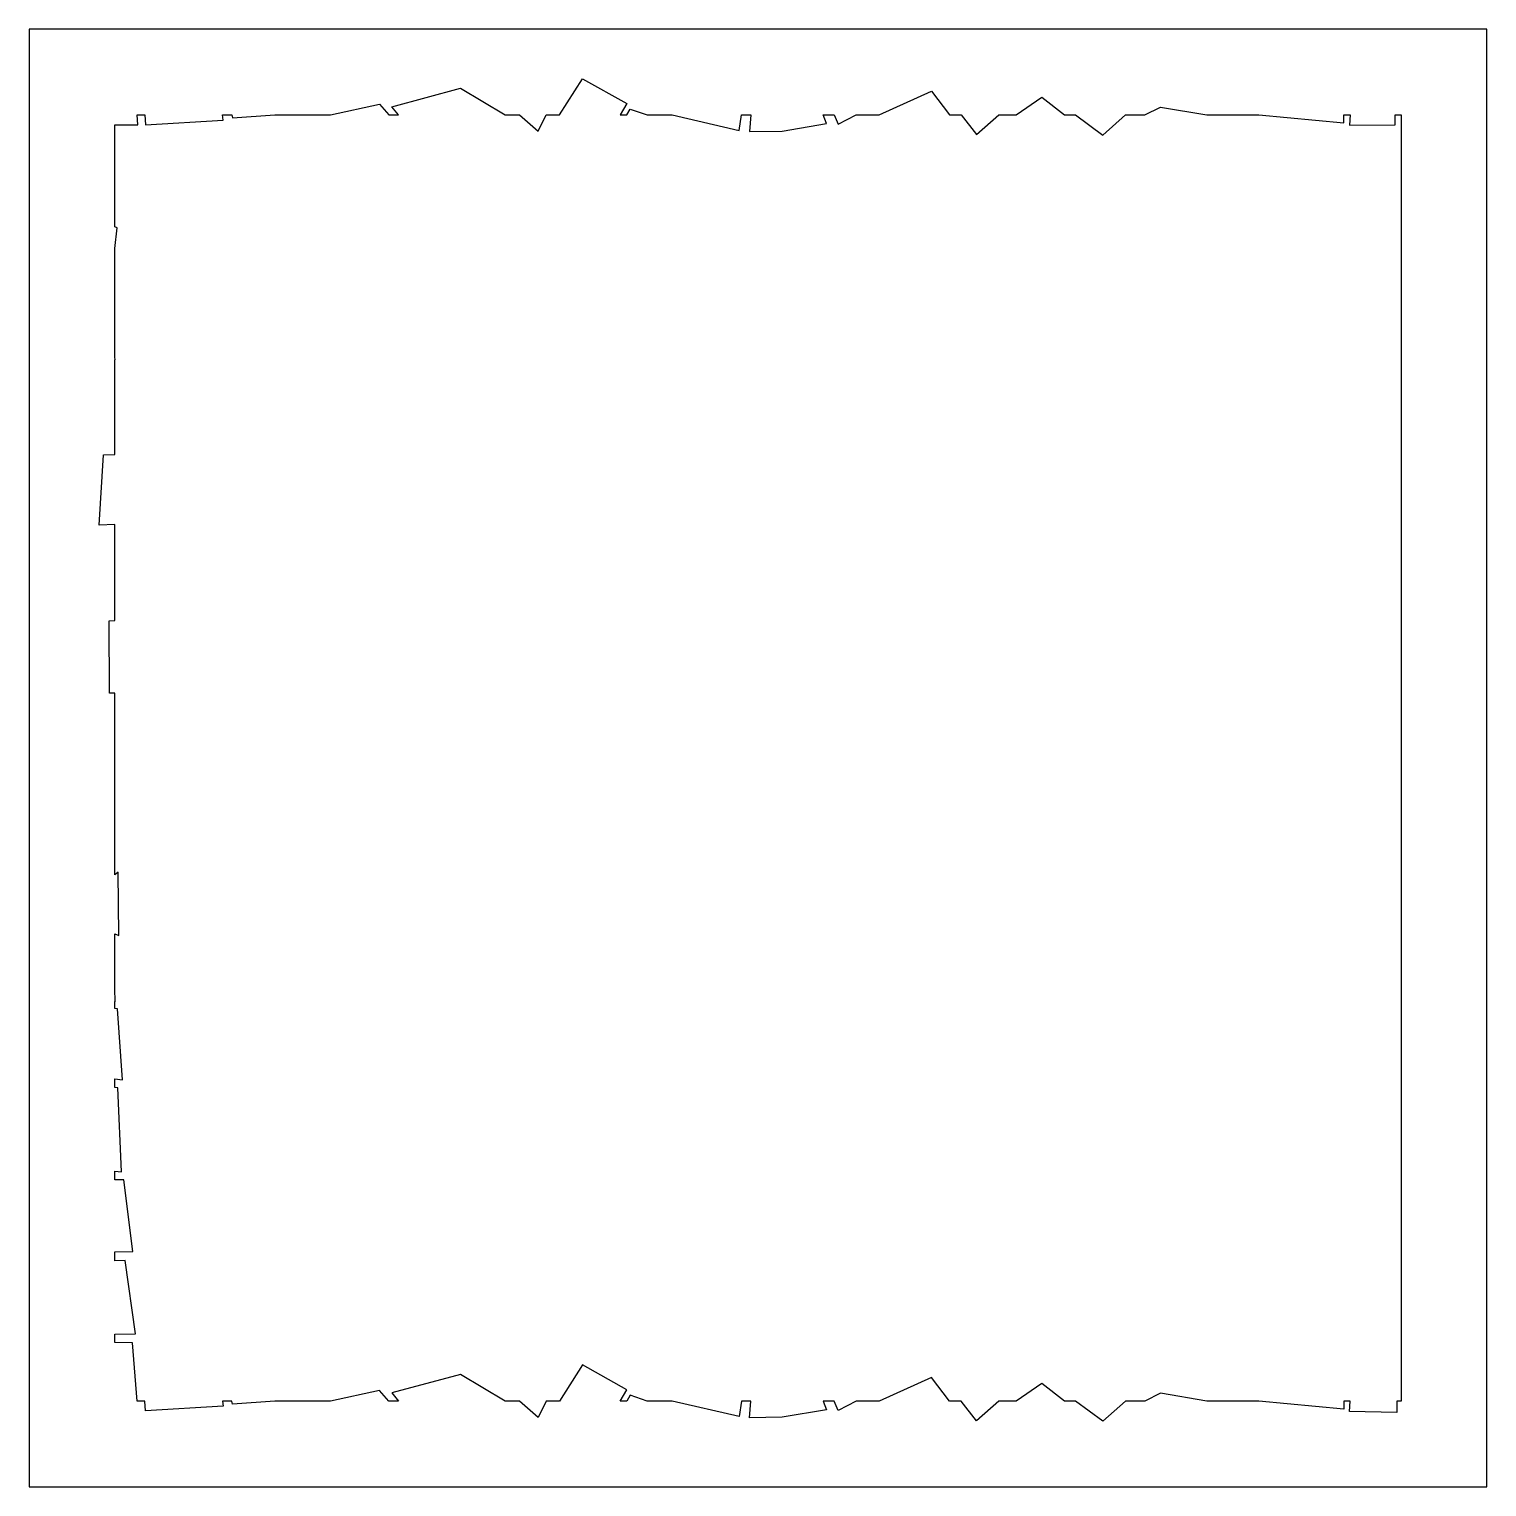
# Model space of a CAD drawing. Header units: metres. Extents: x 1 to 920, y 0 to 620.
# Drawn here: x 580 to 920, y 280 to 620 of the extents above; entities outside this region: 1.
import ezdxf

# ---------------------------------------------------------------- set-up
doc = ezdxf.new("R2010")
doc.units = ezdxf.units.M

msp = doc.modelspace()

# ---------------------------------------------------------------- linework, layer by layer
at = {"color": 8}
msp.add_lwpolyline([(580, 280), (920, 280), (920, 620), (580, 620), (580, 280)], dxfattribs=at)
at = {"color": 2}
msp.add_lwpolyline([(664.57, 301.89), (666.18, 300), (663.87, 300), (661.68, 302.48), (650.28, 300), (637.29, 300), (627.4, 299.32), (627.28, 300), (625.12, 300), (625.26, 298.78), (607.14, 297.71), (606.98, 300), (605.18, 300), (604.1, 313.62), (600, 313.65), (600, 315.59), (604.8, 315.68), (602.39, 332.77), (600, 332.71), (600, 334.78), (604.21, 334.91), (602.06, 351.58), (600, 351.58), (600, 353.6), (601.51, 353.45), (600.69, 373.1), (600, 373.17), (600, 375.13), (601.81, 374.94), (600.63, 391.47), (600, 391.59), (600, 393.17), (600.09, 393.15), (600, 396.21), (600, 409), (600.91, 408.61), (600.78, 423.39), (600, 422.75), (600, 465.12), (598.73, 465.09), (598.69, 482), (600, 482.05), (600, 504.47), (596.3, 504.29), (597.33, 520.7), (600, 520.79), (600, 542.86), (600.03, 542.85), (600, 543.52), (600, 568.87), (600.52, 573.68), (600, 573.93), (600, 597.65), (605.36, 597.68), (605.18, 600), (606.98, 600), (607.14, 597.71), (625.26, 598.78), (625.12, 600), (627.28, 600), (627.4, 599.32), (637.29, 600), (650.28, 600), (661.68, 602.48), (663.87, 600), (666.18, 600), (664.57, 601.89), (680.62, 606.23), (691.06, 600), (694.36, 600), (698.74, 596.17), (700.58, 600), (703.67, 600), (709.04, 608.44), (719.37, 602.66), (717.88, 600), (719.42, 600), (720.15, 601.36), (724.16, 600), (730, 600), (745.58, 596.37), (746.13, 600), (748.29, 600), (747.99, 596.1), (755.64, 596.23), (765.98, 597.98), (765.21, 600), (767.78, 600), (768.66, 597.84), (772.91, 600), (778.28, 600), (790.48, 605.52), (794.66, 600), (797.39, 600), (800.93, 595.41), (806.16, 600), (810.24, 600), (816.21, 604.14), (821.52, 600), (824.09, 600), (830.44, 595.31), (835.72, 600), (840.24, 600), (843.88, 601.82), (854.69, 600), (866.8, 600), (886.61, 598.13), (886.67, 600), (888.09, 600), (887.94, 597.57), (898.62, 597.69), (898.63, 600), (900, 600), (900, 300), (898.98, 300), (898.98, 297.35), (887.94, 297.57), (888.09, 300), (886.67, 300), (886.61, 298.13), (866.8, 300), (854.69, 300), (843.88, 301.82), (840.24, 300), (835.72, 300), (830.44, 295.31), (824.09, 300), (821.52, 300), (816.21, 304.14), (810.24, 300), (806.16, 300), (800.93, 295.41), (797.39, 300), (794.66, 300), (790.48, 305.52), (778.28, 300), (772.91, 300), (768.66, 297.84), (767.78, 300), (765.21, 300), (765.98, 297.98), (755.64, 296.23), (747.99, 296.1), (748.29, 300), (746.13, 300), (745.58, 296.37), (730, 300), (724.16, 300), (720.15, 301.36), (719.42, 300), (717.88, 300), (719.37, 302.66), (709.04, 308.44), (703.67, 300), (700.58, 300), (698.74, 296.17), (694.36, 300), (691.06, 300), (680.62, 306.23)], close=True, dxfattribs=at)

# ---------------------------------------------------------------- texts
msp.add_text('Grid Box B3 Tile', height=10).set_placement((0, 0))

doc.saveas('drawing.dxf')
